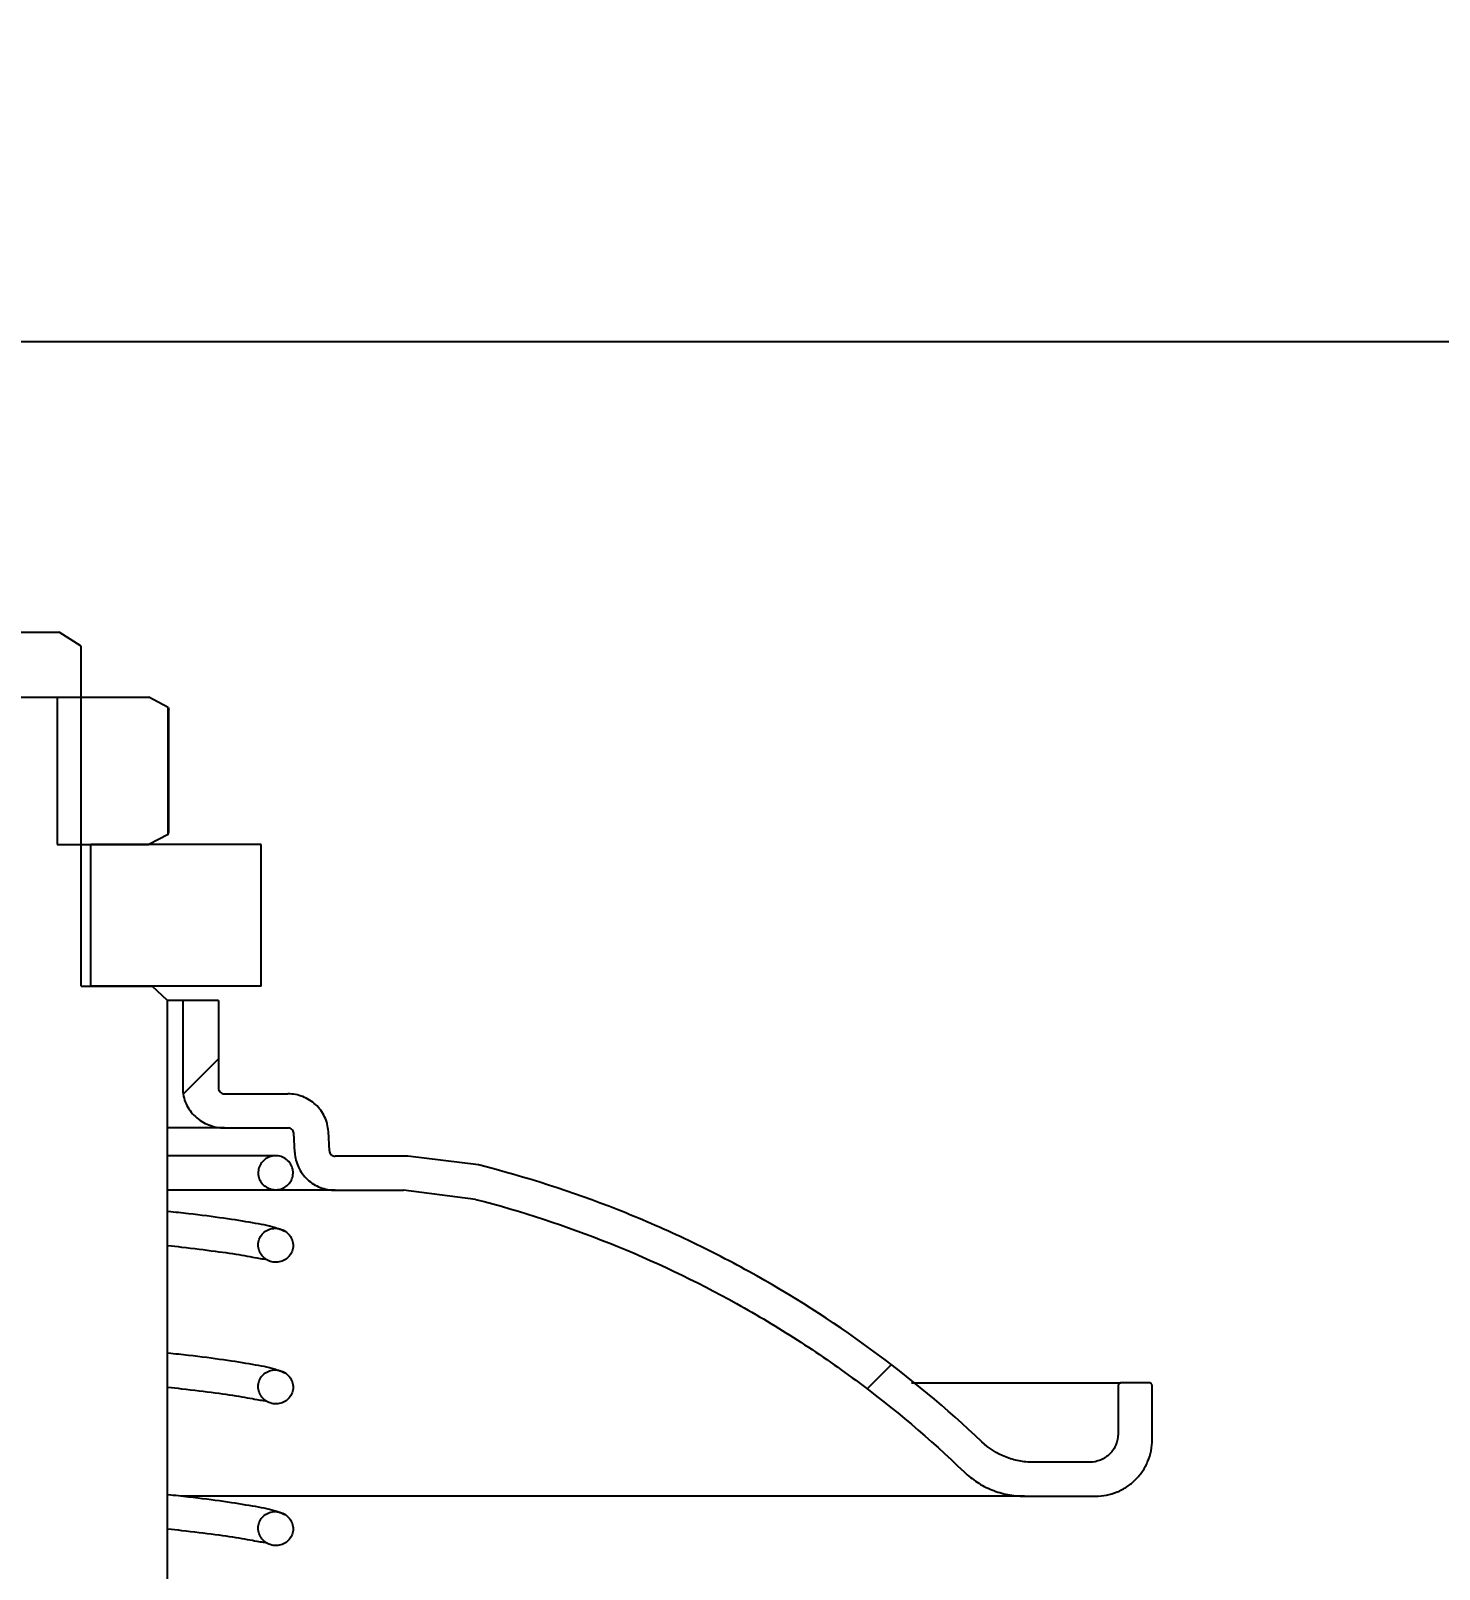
# Model space of a CAD drawing. Header units: millimetres. Extents: x 0 to 4637, y 0 to 3023.
# Drawn here: x 3327.28 to 3367.85, y 2725.96 to 2770.29 of the extents above; entities that cross this region are included whole.
import ezdxf
from ezdxf import colors
from ezdxf.entities.mleader import LeaderData, LeaderLine
from ezdxf.math import Vec2, Vec3

# ---------------------------------------------------------------- set-up
doc = ezdxf.new("R2010")
doc.units = ezdxf.units.MM
for name, color, linetype in [('ABV-OPV_BLAST_CU', 7, 'Continuous'), ('COMPRESSED_SPRIN', 7, 'Continuous'), ('Default', 7, 'Continuous'), ('M6_HEX_NUT', 7, 'Continuous'), ('STUD_FOR_ABVP_MA', 7, 'Continuous'), ('WALL', 7, 'Continuous'), ('WASHER_FOR_ABV-5', 7, 'Continuous')]:
    doc.layers.add(name, color=color, linetype=linetype)
doc.styles.get("Standard").update_dxf_attribs({"font": 'calibri.ttf'})

# ---------------------------------------------------------------- blocks, each defined once
blk = doc.blocks.new('SE11')
at = {"layer": 'ABV-OPV_BLAST_CU', "linetype": 'Continuous'}
h = blk.add_hatch(dxfattribs=at)
h.set_pattern_fill('ANSI32', angle=9e-06, style=0)
edge = h.paths.add_edge_path()
edge.add_spline(control_points=[(406.3716, 346.8527), (406.3501, 346.8527), (406.3288, 346.8547), (406.2864, 346.8628), (406.2655, 346.8689), (406.2058, 346.8927), (406.1686, 346.9163), (406.1372, 346.9462)], knot_values=[0, 0, 0, 0, 0.25, 0.25, 0.5, 0.5, 1, 1, 1, 1], degree=3, periodic=0)
edge.add_spline(control_points=[(406.1372, 346.9462), (405.9749, 347.1001), (405.8045, 347.2419), (405.4482, 347.5023), (405.2622, 347.6209), (404.9714, 347.7811), (404.8725, 347.8316), (404.6707, 347.9265), (404.5679, 347.9709), (404.2567, 348.0936), (404.0445, 348.1618), (403.8276, 348.2166)], knot_values=[0, 0, 0, 0, 0.25, 0.25, 0.5, 0.5, 0.625, 0.625, 0.75, 0.75, 1, 1, 1, 1], degree=3, periodic=0)
edge.add_spline(control_points=[(403.8276, 348.2166), (403.7209, 348.2435), (403.613, 348.2567), (403.504, 348.2567)], knot_values=[0, 0, 0, 0, 1, 1, 1, 1], degree=3, periodic=0)
edge.add_line((403.504, 348.2567), (403.1698, 348.2567))
edge.add_spline(control_points=[(403.1698, 348.2567), (403.1632, 348.2567), (403.1566, 348.2593), (403.1469, 348.2682), (403.1438, 348.2747), (403.1434, 348.2813)], knot_values=[0, 0, 0, 0, 0.5, 0.5, 1, 1, 1, 1], degree=3, periodic=0)
edge.add_line((403.1434, 348.2813), (403.1387, 348.3702))
edge.add_spline(control_points=[(403.1387, 348.3702), (403.1374, 348.3937), (403.1316, 348.4165), (403.1166, 348.4481), (403.1106, 348.458), (403.0968, 348.4767), (403.0889, 348.4856), (403.0633, 348.5091), (403.043, 348.5217), (402.9997, 348.5384), (402.9763, 348.5427), (402.9531, 348.5427)], knot_values=[0, 0, 0, 0, 0.25, 0.25, 0.375, 0.375, 0.5, 0.5, 0.75, 0.75, 1, 1, 1, 1], degree=3, periodic=0)
edge.add_line((402.9531, 348.5427), (402.6619, 348.5427))
edge.add_spline(control_points=[(402.6619, 348.5427), (402.6549, 348.5427), (402.648, 348.5454), (402.6379, 348.5548), (402.6348, 348.5617), (402.6348, 348.5687)], knot_values=[0, 0, 0, 0, 0.5, 0.5, 1, 1, 1, 1], degree=3, periodic=0)
edge.add_line((402.6348, 348.5687), (402.6348, 348.9717))
edge.add_line((402.6348, 348.9717), (402.4705, 348.9717))
edge.add_line((402.4705, 348.9717), (402.4705, 348.5687))
edge.add_spline(control_points=[(402.4705, 348.5687), (402.4705, 348.5564), (402.4718, 348.5442), (402.477, 348.5205), (402.4809, 348.5087), (402.4959, 348.4753), (402.5107, 348.4551), (402.5464, 348.422), (402.5676, 348.4089), (402.6017, 348.3957), (402.6136, 348.3923), (402.6376, 348.3878), (402.6497, 348.3867), (402.6619, 348.3867)], knot_values=[0, 0, 0, 0, 0.125, 0.125, 0.25, 0.25, 0.5, 0.5, 0.75, 0.75, 0.875, 0.875, 1, 1, 1, 1], degree=3, periodic=0)
edge.add_line((402.6619, 348.3867), (402.9531, 348.3867))
edge.add_spline(control_points=[(402.9531, 348.3867), (402.9597, 348.3867), (402.9664, 348.3841), (402.9762, 348.3752), (402.9793, 348.3687), (402.9797, 348.362)], knot_values=[0, 0, 0, 0, 0.5, 0.5, 1, 1, 1, 1], degree=3, periodic=0)
edge.add_line((402.9797, 348.362), (402.9844, 348.2732))
edge.add_spline(control_points=[(402.9844, 348.2732), (402.9857, 348.2497), (402.9915, 348.227), (403.0066, 348.1954), (403.0125, 348.1854), (403.0263, 348.1668), (403.0342, 348.158), (403.0599, 348.1344), (403.0801, 348.1218), (403.1233, 348.1051), (403.1467, 348.1007), (403.1698, 348.1007)], knot_values=[0, 0, 0, 0, 0.25, 0.25, 0.375, 0.375, 0.5, 0.5, 0.75, 0.75, 1, 1, 1, 1], degree=3, periodic=0)
edge.add_line((403.1698, 348.1007), (403.484, 348.1007))
edge.add_spline(control_points=[(403.484, 348.1007), (403.5953, 348.1007), (403.7055, 348.0869), (403.8143, 348.0589)], knot_values=[0, 0, 0, 0, 1, 1, 1, 1], degree=3, periodic=0)
edge.add_spline(control_points=[(403.8143, 348.0589), (404.0252, 348.0045), (404.2303, 347.9372), (404.6294, 347.7777), (404.8233, 347.6855), (405.1058, 347.5282), (405.1985, 347.4727), (405.3811, 347.3551), (405.4708, 347.2931), (405.7327, 347.0994), (405.8985, 346.9593), (406.0554, 346.8083)], knot_values=[0, 0, 0, 0, 0.25, 0.25, 0.5, 0.5, 0.625, 0.625, 0.75, 0.75, 1, 1, 1, 1], degree=3, periodic=0)
edge.add_spline(control_points=[(406.0554, 346.8083), (406.0739, 346.7905), (406.0939, 346.7747), (406.1365, 346.7471), (406.1595, 346.7352), (406.2069, 346.7161), (406.2312, 346.7089), (406.2813, 346.6992), (406.3071, 346.6967), (406.3325, 346.6967)], knot_values=[0, 0, 0, 0, 0.25, 0.25, 0.5, 0.5, 0.75, 0.75, 1, 1, 1, 1], degree=3, periodic=0)
edge.add_line((406.3325, 346.6967), (406.6581, 346.6967))
edge.add_spline(control_points=[(406.6581, 346.6967), (406.675, 346.6967), (406.6923, 346.6984), (406.7256, 346.705), (406.7418, 346.7099), (406.7733, 346.7229), (406.7885, 346.731), (406.8167, 346.7498), (406.8299, 346.7606), (406.8542, 346.7848), (406.865, 346.798), (406.8839, 346.8261), (406.892, 346.8413), (406.9051, 346.8728), (406.91, 346.889), (406.9167, 346.9223), (406.9184, 346.9395), (406.9184, 346.9567)], knot_values=[0, 0, 0, 0, 0.125, 0.125, 0.25, 0.25, 0.375, 0.375, 0.5, 0.5, 0.625, 0.625, 0.75, 0.75, 0.875, 0.875, 1, 1, 1, 1], degree=3, periodic=0)
edge.add_line((406.9184, 346.9567), (406.9184, 347.2037))
edge.add_spline(control_points=[(406.9184, 347.2037), (406.9184, 347.2049), (406.9183, 347.2062), (406.9179, 347.2073), (406.9175, 347.2087), (406.9169, 347.2101), (406.916, 347.2113), (406.9152, 347.2124), (406.9141, 347.2135), (406.9129, 347.2143), (406.9117, 347.2152), (406.9104, 347.2158), (406.909, 347.2162), (406.9078, 347.2165), (406.9066, 347.2167), (406.9054, 347.2167)], knot_values=[0.000005, 0.000005, 0.000005, 0.000005, 0.000034, 0.000034, 0.000034, 0.000067, 0.000067, 0.000067, 0.000101, 0.000101, 0.000101, 0.000134, 0.000134, 0.000134, 0.000162, 0.000162, 0.000162, 0.000162], degree=3, periodic=0)
edge.add_line((406.9054, 347.2167), (406.7752, 347.2167))
edge.add_spline(control_points=[(406.7752, 347.2167), (406.775, 347.2167), (406.7747, 347.2167), (406.7744, 347.2167), (406.773, 347.2166), (406.7715, 347.2162), (406.7702, 347.2157), (406.7688, 347.2151), (406.7676, 347.2143), (406.7665, 347.2133), (406.7654, 347.2123), (406.7645, 347.2111), (406.7638, 347.2099), (406.7631, 347.2086), (406.7626, 347.2072), (406.7624, 347.2057), (406.7623, 347.2051), (406.7622, 347.2044), (406.7622, 347.2037)], knot_values=[0.000162, 0.000162, 0.000162, 0.000162, 0.000168, 0.000168, 0.000168, 0.000202, 0.000202, 0.000202, 0.000235, 0.000235, 0.000235, 0.000269, 0.000269, 0.000269, 0.000302, 0.000302, 0.000302, 0.000318, 0.000318, 0.000318, 0.000318], degree=3, periodic=0)
edge.add_line((406.7622, 347.2037), (406.7622, 346.9827))
edge.add_spline(control_points=[(406.7622, 346.9827), (406.7622, 346.9656), (406.7588, 346.9486), (406.7458, 346.9172), (406.7361, 346.9027), (406.712, 346.8787), (406.6975, 346.8691), (406.6661, 346.8561), (406.6491, 346.8527), (406.632, 346.8527)], knot_values=[0, 0, 0, 0, 0.25, 0.25, 0.5, 0.5, 0.75, 0.75, 1, 1, 1, 1], degree=3, periodic=0)
edge.add_line((406.632, 346.8527), (406.3716, 346.8527))
at = {"layer": 'COMPRESSED_SPRIN', "linetype": 'Continuous'}
h = blk.add_hatch(dxfattribs=at)
h.set_pattern_fill('ANSI32', scale=2, angle=90, style=0)
edge = h.paths.add_edge_path()
edge.add_spline(control_points=[(402.8217, 348.1537), (402.8292, 348.1342), (402.8447, 348.1183), (402.8824, 348.1016), (402.9045, 348.1006), (402.9437, 348.1144), (402.9604, 348.1291), (402.9782, 348.1664), (402.9792, 348.1888), (402.9682, 348.2177), (402.9625, 348.2266), (402.9482, 348.2416), (402.9397, 348.2476), (402.9111, 348.2603), (402.8891, 348.2611), (402.8501, 348.2473), (402.8333, 348.2326), (402.8198, 348.2048), (402.8172, 348.1945), (402.8163, 348.1738), (402.818, 348.1635), (402.8217, 348.1537)], knot_values=[0, 0, 0, 0, 0.125, 0.125, 0.25, 0.25, 0.375, 0.375, 0.5, 0.5, 0.5625, 0.5625, 0.625, 0.625, 0.75, 0.75, 0.875, 0.875, 0.9375, 0.9375, 1, 1, 1, 1], degree=3, periodic=1)
h = blk.add_hatch(dxfattribs=at)
h.set_pattern_fill('ANSI32', scale=2, angle=90, style=0)
edge = h.paths.add_edge_path()
edge.add_spline(control_points=[(402.8167, 347.8497), (402.8167, 347.8288), (402.8256, 347.8084), (402.8549, 347.7794), (402.8754, 347.7707), (402.9166, 347.7695), (402.9375, 347.777), (402.9679, 347.8053), (402.9768, 347.8259), (402.9769, 347.8672), (402.9681, 347.8877), (402.9388, 347.9168), (402.9185, 347.9255), (402.8769, 347.9266), (402.8561, 347.9191), (402.8257, 347.8909), (402.8167, 347.8705), (402.8167, 347.8497)], knot_values=[0, 0, 0, 0, 0.125, 0.125, 0.25, 0.25, 0.375, 0.375, 0.5, 0.5, 0.625, 0.625, 0.75, 0.75, 0.875, 0.875, 1, 1, 1, 1], degree=3, periodic=1)
h = blk.add_hatch(dxfattribs=at)
h.set_pattern_fill('ANSI32', scale=2, angle=90, style=0)
edge = h.paths.add_edge_path()
edge.add_spline(control_points=[(402.8167, 347.1997), (402.8167, 347.1788), (402.8256, 347.1584), (402.8549, 347.1294), (402.8754, 347.1207), (402.9166, 347.1195), (402.9375, 347.127), (402.9679, 347.1553), (402.9768, 347.1759), (402.9769, 347.2172), (402.9681, 347.2377), (402.9388, 347.2668), (402.9185, 347.2755), (402.8769, 347.2766), (402.8561, 347.2691), (402.8257, 347.2409), (402.8167, 347.2205), (402.8167, 347.1997)], knot_values=[0, 0, 0, 0, 0.125, 0.125, 0.25, 0.25, 0.375, 0.375, 0.5, 0.5, 0.625, 0.625, 0.75, 0.75, 0.875, 0.875, 1, 1, 1, 1], degree=3, periodic=1)
h = blk.add_hatch(dxfattribs=at)
h.set_pattern_fill('ANSI32', scale=2, angle=90, style=0)
edge = h.paths.add_edge_path()
edge.add_spline(control_points=[(402.8167, 346.5497), (402.8167, 346.5288), (402.8256, 346.5084), (402.8549, 346.4794), (402.8754, 346.4707), (402.9166, 346.4695), (402.9375, 346.477), (402.9679, 346.5053), (402.9768, 346.5259), (402.9769, 346.5672), (402.9681, 346.5877), (402.9388, 346.6168), (402.9185, 346.6255), (402.8769, 346.6266), (402.8561, 346.6191), (402.8257, 346.5909), (402.8167, 346.5705), (402.8167, 346.5497)], knot_values=[0, 0, 0, 0, 0.125, 0.125, 0.25, 0.25, 0.375, 0.375, 0.5, 0.5, 0.625, 0.625, 0.75, 0.75, 0.875, 0.875, 1, 1, 1, 1], degree=3, periodic=1)
at = {"layer": 'M6_HEX_NUT', "linetype": 'Continuous'}
h = blk.add_hatch(dxfattribs=at)
h.set_pattern_fill('ANSI32', scale=2, angle=9e-06, style=0)
edge = h.paths.add_edge_path()
edge.add_spline(control_points=[(402.4035, 350.3161), (402.3742, 350.3317), (402.345, 350.3473), (402.3156, 350.3627)], knot_values=[0, 0, 0, 0, 1, 1, 1, 1], degree=3, periodic=0)
edge.add_line((402.3156, 350.3627), (401.8937, 350.3627))
edge.add_line((401.8937, 350.3627), (401.8937, 349.6867))
edge.add_line((401.8937, 349.6867), (402.3156, 349.6867))
edge.add_spline(control_points=[(402.3156, 349.6867), (402.345, 349.7021), (402.3742, 349.7176), (402.4035, 349.7333)], knot_values=[0, 0, 0, 0, 1, 1, 1, 1], degree=3, periodic=0)
edge.add_line((402.4035, 349.7333), (402.4035, 350.3161))
at = {"layer": 'STUD_FOR_ABVP_MA', "linetype": 'Continuous'}
h = blk.add_hatch(dxfattribs=at)
h.set_pattern_fill('ANSI32', scale=2, angle=90, style=0)
edge = h.paths.add_edge_path()
edge.add_spline(control_points=[(401.5475, 350.6617), (401.512, 350.6423), (401.4786, 350.6201), (401.446, 350.5967)], knot_values=[0, 0, 0, 0, 1, 1, 1, 1], degree=3, periodic=0)
edge.add_line((401.446, 350.5967), (401.446, 349.0367))
edge.add_line((401.446, 349.0367), (401.1209, 349.0367))
edge.add_spline(control_points=[(401.1209, 349.0367), (401.0972, 349.0151), (401.0737, 348.9935), (401.0502, 348.9717)], knot_values=[0, 0, 0, 0, 1, 1, 1, 1], degree=3, periodic=0)
edge.add_line((401.0502, 348.9717), (401.0502, 346.1767))
edge.add_spline(control_points=[(401.0502, 346.1767), (401.0737, 346.1549), (401.0972, 346.1333), (401.1209, 346.1117)], knot_values=[0, 0, 0, 0, 1, 1, 1, 1], degree=3, periodic=0)
edge.add_line((401.1209, 346.1117), (401.446, 346.1117))
edge.add_line((401.446, 346.1117), (401.446, 340.4567))
edge.add_spline(control_points=[(401.446, 340.4567), (401.4788, 340.4331), (401.5124, 340.4109), (401.5475, 340.3917)], knot_values=[0, 0, 0, 0, 1, 1, 1, 1], degree=3, periodic=0)
edge.add_line((401.5475, 340.3917), (401.9036, 340.3917))
edge.add_spline(control_points=[(401.9036, 340.3917), (401.9391, 340.4111), (401.9725, 340.4333), (402.0051, 340.4567)], knot_values=[0, 0, 0, 0, 1, 1, 1, 1], degree=3, periodic=0)
edge.add_line((402.0051, 340.4567), (402.0051, 346.1117))
edge.add_line((402.0051, 346.1117), (402.3302, 346.1117))
edge.add_spline(control_points=[(402.3302, 346.1117), (402.3539, 346.1332), (402.3774, 346.1549), (402.4009, 346.1767)], knot_values=[0, 0, 0, 0, 1, 1, 1, 1], degree=3, periodic=0)
edge.add_line((402.4009, 346.1767), (402.4009, 348.9717))
edge.add_spline(control_points=[(402.4009, 348.9717), (402.3774, 348.9934), (402.3539, 349.0151), (402.3302, 349.0367)], knot_values=[0, 0, 0, 0, 1, 1, 1, 1], degree=3, periodic=0)
edge.add_line((402.3302, 349.0367), (402.0051, 349.0367))
edge.add_line((402.0051, 349.0367), (402.0051, 350.5967))
edge.add_spline(control_points=[(402.0051, 350.5967), (401.9723, 350.6202), (401.9387, 350.6424), (401.9036, 350.6617)], knot_values=[0, 0, 0, 0, 1, 1, 1, 1], degree=3, periodic=0)
edge.add_line((401.9036, 350.6617), (401.5475, 350.6617))
at = {"layer": 'WASHER_FOR_ABV-5', "linetype": 'Continuous'}
h = blk.add_hatch(dxfattribs=at)
h.set_pattern_fill('LINE', angle=45, style=0)
h.paths.add_polyline_path([(402.8301, 349.6867), (402.0489, 349.6867), (402.0489, 349.0367), (402.8301, 349.0367)])
at = {"layer": 'ABV-OPV_BLAST_CU', "color": 7, "linetype": 'Continuous'}
for p, q in [((402.4705, 348.9717), (402.4009, 348.9717)), ((402.6348, 348.9717), (402.4705, 348.9717)), ((402.4705, 348.9717), (402.4705, 348.5687)), ((402.6348, 348.9717), (402.6348, 348.5687)), ((402.6619, 348.5427), (402.9531, 348.5427)), ((402.6619, 348.3867), (402.4009, 348.3867)), ((402.6619, 348.3867), (402.9531, 348.3867)), ((402.9844, 348.2732), (402.9797, 348.362)), ((403.1434, 348.2813), (403.1387, 348.3702)), ((403.504, 348.2567), (403.1698, 348.2567)), ((403.8276, 348.2166), (403.504, 348.2567)), ((403.1698, 348.1007), (402.4009, 348.1007)), ((403.1698, 348.1007), (403.484, 348.1007)), ((403.8143, 348.0589), (403.484, 348.1007)), ((405.8135, 347.2167), (406.7752, 347.2167)), ((406.7622, 347.2037), (406.7622, 346.9827)), ((406.9054, 347.2167), (406.7752, 347.2167)), ((406.9184, 346.9567), (406.9184, 347.2037)), ((406.632, 346.8527), (406.3716, 346.8527)), ((406.3325, 346.6967), (402.463, 346.6967)), ((406.3325, 346.6967), (406.6581, 346.6967))]:
    blk.add_line(p, q, dxfattribs=at)
for points, knots in [([(402.4705, 348.5687), (402.4705, 348.5564), (402.4718, 348.5442), (402.477, 348.5205), (402.4809, 348.5087), (402.4959, 348.4753), (402.5107, 348.4551), (402.5464, 348.422), (402.5676, 348.4089), (402.6017, 348.3957), (402.6136, 348.3923), (402.6376, 348.3878), (402.6497, 348.3867), (402.6619, 348.3867)], [0, 0, 0, 0, 0.125, 0.125, 0.25, 0.25, 0.5, 0.5, 0.75, 0.75, 0.875, 0.875, 1, 1, 1, 1]), ([(402.6348, 348.5687), (402.6348, 348.5617), (402.6379, 348.5548), (402.648, 348.5454), (402.6549, 348.5427), (402.6619, 348.5427)], [0, 0, 0, 0, 0.5, 0.5, 1, 1, 1, 1]), ([(403.1387, 348.3702), (403.1374, 348.3937), (403.1316, 348.4165), (403.1166, 348.4481), (403.1106, 348.458), (403.0968, 348.4767), (403.0889, 348.4856), (403.0633, 348.5091), (403.043, 348.5217), (402.9997, 348.5384), (402.9763, 348.5427), (402.9531, 348.5427)], [0, 0, 0, 0, 0.25, 0.25, 0.375, 0.375, 0.5, 0.5, 0.75, 0.75, 1, 1, 1, 1]), ([(402.9797, 348.362), (402.9793, 348.3687), (402.9762, 348.3752), (402.9664, 348.3841), (402.9597, 348.3867), (402.9531, 348.3867)], [0, 0, 0, 0, 0.5, 0.5, 1, 1, 1, 1]), ([(402.9844, 348.2732), (402.9857, 348.2497), (402.9915, 348.227), (403.0066, 348.1954), (403.0125, 348.1854), (403.0263, 348.1668), (403.0342, 348.158), (403.0599, 348.1344), (403.0801, 348.1218), (403.1233, 348.1051), (403.1467, 348.1007), (403.1698, 348.1007)], [0, 0, 0, 0, 0.25, 0.25, 0.375, 0.375, 0.5, 0.5, 0.75, 0.75, 1, 1, 1, 1]), ([(403.1434, 348.2813), (403.1438, 348.2747), (403.1469, 348.2682), (403.1566, 348.2593), (403.1632, 348.2567), (403.1698, 348.2567)], [0, 0, 0, 0, 0.5, 0.5, 1, 1, 1, 1]), ([(406.1372, 346.9462), (405.9749, 347.1001), (405.8045, 347.2419), (405.4482, 347.5023), (405.2622, 347.6209), (404.9714, 347.7811), (404.8725, 347.8316), (404.6707, 347.9265), (404.5679, 347.9709), (404.2567, 348.0936), (404.0445, 348.1618), (403.8276, 348.2166)], [0, 0, 0, 0, 0.25, 0.25, 0.5, 0.5, 0.625, 0.625, 0.75, 0.75, 1, 1, 1, 1]), ([(403.8143, 348.0589), (404.0252, 348.0045), (404.2303, 347.9372), (404.6294, 347.7777), (404.8233, 347.6855), (405.1058, 347.5282), (405.1985, 347.4727), (405.3811, 347.3551), (405.4708, 347.2931), (405.7327, 347.0994), (405.8985, 346.9593), (406.0554, 346.8083)], [0, 0, 0, 0, 0.25, 0.25, 0.5, 0.5, 0.625, 0.625, 0.75, 0.75, 1, 1, 1, 1]), ([(406.7752, 347.2167), (406.775, 347.2167), (406.7747, 347.2167), (406.7744, 347.2167), (406.773, 347.2166), (406.7715, 347.2162), (406.7702, 347.2157), (406.7688, 347.2151), (406.7676, 347.2143), (406.7665, 347.2133), (406.7654, 347.2123), (406.7645, 347.2111), (406.7638, 347.2099), (406.7631, 347.2086), (406.7626, 347.2072), (406.7624, 347.2057), (406.7623, 347.2051), (406.7622, 347.2044), (406.7622, 347.2037)], [0, 0, 0, 0, 0.039783, 0.039783, 0.039783, 0.255166, 0.255166, 0.255166, 0.470521, 0.470521, 0.470521, 0.685661, 0.685661, 0.685661, 0.900494, 0.900494, 0.900494, 1, 1, 1, 1]), ([(406.9184, 347.2037), (406.9184, 347.2049), (406.9183, 347.2062), (406.9179, 347.2073), (406.9175, 347.2087), (406.9169, 347.2101), (406.916, 347.2113), (406.9152, 347.2124), (406.9141, 347.2135), (406.9129, 347.2143), (406.9117, 347.2152), (406.9104, 347.2158), (406.909, 347.2162), (406.9078, 347.2165), (406.9066, 347.2167), (406.9054, 347.2167)], [0, 0, 0, 0, 0.181409, 0.181409, 0.181409, 0.395712, 0.395712, 0.395712, 0.610127, 0.610127, 0.610127, 0.824814, 0.824814, 0.824814, 1, 1, 1, 1]), ([(406.7622, 346.9827), (406.7622, 346.9656), (406.7588, 346.9486), (406.7458, 346.9172), (406.7361, 346.9027), (406.712, 346.8787), (406.6975, 346.8691), (406.6661, 346.8561), (406.6491, 346.8527), (406.632, 346.8527)], [0, 0, 0, 0, 0.25, 0.25, 0.5, 0.5, 0.75, 0.75, 1, 1, 1, 1]), ([(406.3716, 346.8527), (406.3501, 346.8527), (406.3288, 346.8547), (406.2864, 346.8628), (406.2655, 346.8689), (406.2058, 346.8927), (406.1686, 346.9163), (406.1372, 346.9462)], [0, 0, 0, 0, 0.25, 0.25, 0.5, 0.5, 1, 1, 1, 1]), ([(406.6581, 346.6967), (406.675, 346.6967), (406.6923, 346.6984), (406.7256, 346.705), (406.7418, 346.7099), (406.7733, 346.7229), (406.7885, 346.731), (406.8167, 346.7498), (406.8299, 346.7606), (406.8542, 346.7848), (406.865, 346.798), (406.8839, 346.8261), (406.892, 346.8413), (406.9051, 346.8728), (406.91, 346.889), (406.9167, 346.9223), (406.9184, 346.9395), (406.9184, 346.9567)], [0, 0, 0, 0, 0.125, 0.125, 0.25, 0.25, 0.375, 0.375, 0.5, 0.5, 0.625, 0.625, 0.75, 0.75, 0.875, 0.875, 1, 1, 1, 1]), ([(406.0554, 346.8083), (406.0739, 346.7905), (406.0939, 346.7747), (406.1365, 346.7471), (406.1595, 346.7352), (406.2069, 346.7161), (406.2312, 346.7089), (406.2813, 346.6992), (406.3071, 346.6967), (406.3325, 346.6967)], [0, 0, 0, 0, 0.25, 0.25, 0.5, 0.5, 0.75, 0.75, 1, 1, 1, 1])]:
    blk.add_open_spline(points, degree=3, knots=knots, dxfattribs=at)
at = {"layer": 'COMPRESSED_SPRIN', "color": 7, "linetype": 'Continuous'}
for p, q in [((402.8962, 348.2589), (402.4009, 348.2589)), ((402.4009, 348.1029), (402.8963, 348.1029))]:
    blk.add_line(p, q, dxfattribs=at)
for points, knots in [([(402.8217, 348.1537), (402.8187, 348.1617), (402.817, 348.1702), (402.8167, 348.1787), (402.8165, 348.1872), (402.8177, 348.1959), (402.8203, 348.204), (402.8229, 348.212), (402.8269, 348.2198), (402.832, 348.2266), (402.8371, 348.2335), (402.8435, 348.2397), (402.8506, 348.2446), (402.8579, 348.2496), (402.8662, 348.2534), (402.8747, 348.2558), (402.8835, 348.2583), (402.8928, 348.2593), (402.9019, 348.2587), (402.911, 348.2582), (402.9203, 348.256), (402.9287, 348.2524), (402.9371, 348.2489), (402.9451, 348.2438), (402.9518, 348.2376), (402.9584, 348.2315), (402.964, 348.2242), (402.9682, 348.2163), (402.9722, 348.2085), (402.9749, 348.1999), (402.9761, 348.1913), (402.9773, 348.1827), (402.977, 348.1739), (402.9753, 348.1655), (402.9736, 348.1571), (402.9704, 348.149), (402.966, 348.1416), (402.9616, 348.1342), (402.9559, 348.1275), (402.9493, 348.122), (402.9426, 348.1163), (402.9349, 348.1117), (402.9267, 348.1085), (402.9184, 348.1052), (402.9094, 348.1033), (402.9004, 348.1029), (402.8913, 348.1026), (402.8819, 348.1037), (402.8732, 348.1064), (402.8644, 348.109), (402.8559, 348.1132), (402.8485, 348.1187), (402.8412, 348.1241), (402.8347, 348.1308), (402.8296, 348.1384), (402.8264, 348.1432), (402.8238, 348.1483), (402.8217, 348.1537)], [0, 0, 0, 0, 0.051563, 0.051563, 0.051563, 0.103135, 0.103135, 0.103135, 0.15464, 0.15464, 0.15464, 0.207016, 0.207016, 0.207016, 0.260849, 0.260849, 0.260849, 0.316048, 0.316048, 0.316048, 0.371904, 0.371904, 0.371904, 0.42744, 0.42744, 0.42744, 0.481888, 0.481888, 0.481888, 0.535016, 0.535016, 0.535016, 0.587143, 0.587143, 0.587143, 0.63893, 0.63893, 0.63893, 0.691119, 0.691119, 0.691119, 0.744308, 0.744308, 0.744308, 0.798762, 0.798762, 0.798762, 0.854274, 0.854274, 0.854274, 0.910135, 0.910135, 0.910135, 0.965349, 0.965349, 0.965349, 1, 1, 1, 1]), ([(402.9415, 347.9098), (402.9234, 347.9178), (402.8837, 347.935), (402.7955, 347.9507), (402.6632, 347.9723), (402.5267, 347.9895), (402.4354, 347.9997), (402.4034, 348.0031)], [0, 0, 0, 0, 0.044753, 0.1127782, 0.1822883, 0.2511625, 0.2867284, 0.2867284, 0.2867284, 0.2867284]), ([(402.8167, 347.8497), (402.8167, 347.841), (402.8182, 347.8322), (402.8211, 347.824), (402.824, 347.8159), (402.8283, 347.8081), (402.8337, 347.8013), (402.8392, 347.7943), (402.846, 347.7882), (402.8534, 347.7834), (402.8611, 347.7784), (402.8697, 347.7747), (402.8786, 347.7725), (402.8876, 347.7702), (402.8972, 347.7695), (402.9064, 347.7705), (402.9156, 347.7714), (402.9247, 347.7739), (402.9331, 347.7778), (402.9412, 347.7817), (402.9487, 347.7871), (402.955, 347.7935), (402.9611, 347.7997), (402.9662, 347.807), (402.9699, 347.8149), (402.9735, 347.8227), (402.9757, 347.8311), (402.9765, 347.8396), (402.9773, 347.848), (402.9767, 347.8567), (402.9747, 347.8649), (402.9726, 347.8732), (402.9691, 347.8813), (402.9645, 347.8885), (402.9598, 347.8959), (402.9538, 347.9026), (402.9469, 347.9081), (402.9399, 347.9137), (402.9318, 347.9182), (402.9233, 347.9212), (402.9146, 347.9243), (402.9053, 347.926), (402.8961, 347.9261), (402.8868, 347.9262), (402.8774, 347.9246), (402.8687, 347.9216), (402.86, 347.9186), (402.8518, 347.914), (402.8447, 347.9083), (402.8379, 347.9027), (402.8319, 347.8958), (402.8273, 347.8882), (402.8229, 347.8809), (402.8198, 347.8727), (402.8181, 347.8643), (402.8172, 347.8595), (402.8167, 347.8545), (402.8167, 347.8497)], [0, 0, 0, 0, 0.052607, 0.052607, 0.052607, 0.105126, 0.105126, 0.105126, 0.158984, 0.158984, 0.158984, 0.214574, 0.214574, 0.214574, 0.271001, 0.271001, 0.271001, 0.326984, 0.326984, 0.326984, 0.381529, 0.381529, 0.381529, 0.434395, 0.434395, 0.434395, 0.486069, 0.486069, 0.486069, 0.537423, 0.537423, 0.537423, 0.58936, 0.58936, 0.58936, 0.642553, 0.642553, 0.642553, 0.697255, 0.697255, 0.697255, 0.753169, 0.753169, 0.753169, 0.809439, 0.809439, 0.809439, 0.864902, 0.864902, 0.864902, 0.918649, 0.918649, 0.918649, 0.970598, 0.970598, 0.970598, 1, 1, 1, 1]), ([(402.4035, 347.8469), (402.4244, 347.8447), (402.5024, 347.836), (402.6246, 347.8207), (402.7447, 347.8036), (402.8282, 347.7866), (402.8432, 347.7855), (402.8496, 347.785)], [0.7321305, 0.7321305, 0.7321305, 0.7321305, 0.7559653, 0.8232342, 0.8907187, 0.9567355, 1, 1, 1, 1]), ([(402.9415, 347.2598), (402.9234, 347.2678), (402.8837, 347.285), (402.7955, 347.3007), (402.6632, 347.3223), (402.5267, 347.3395), (402.4354, 347.3497), (402.4034, 347.3531)], [0, 0, 0, 0, 0.044753, 0.1127782, 0.1822883, 0.2511625, 0.2867284, 0.2867284, 0.2867284, 0.2867284]), ([(402.8167, 347.1997), (402.8167, 347.191), (402.8182, 347.1822), (402.8211, 347.174), (402.824, 347.1659), (402.8283, 347.1581), (402.8337, 347.1513), (402.8392, 347.1443), (402.846, 347.1382), (402.8534, 347.1334), (402.8611, 347.1284), (402.8697, 347.1247), (402.8786, 347.1225), (402.8876, 347.1202), (402.8972, 347.1195), (402.9064, 347.1205), (402.9156, 347.1214), (402.9247, 347.1239), (402.9331, 347.1278), (402.9412, 347.1317), (402.9487, 347.1371), (402.955, 347.1435), (402.9611, 347.1497), (402.9662, 347.157), (402.9699, 347.1649), (402.9735, 347.1727), (402.9757, 347.1811), (402.9765, 347.1896), (402.9773, 347.198), (402.9767, 347.2067), (402.9747, 347.2149), (402.9726, 347.2232), (402.9691, 347.2313), (402.9645, 347.2385), (402.9598, 347.2459), (402.9538, 347.2526), (402.9469, 347.2581), (402.9399, 347.2637), (402.9318, 347.2682), (402.9233, 347.2712), (402.9146, 347.2743), (402.9053, 347.276), (402.8961, 347.2761), (402.8868, 347.2762), (402.8774, 347.2746), (402.8687, 347.2716), (402.86, 347.2686), (402.8518, 347.264), (402.8447, 347.2583), (402.8379, 347.2527), (402.8319, 347.2458), (402.8273, 347.2382), (402.8229, 347.2309), (402.8198, 347.2227), (402.8181, 347.2143), (402.8172, 347.2095), (402.8167, 347.2045), (402.8167, 347.1997)], [0, 0, 0, 0, 0.052607, 0.052607, 0.052607, 0.105126, 0.105126, 0.105126, 0.158984, 0.158984, 0.158984, 0.214574, 0.214574, 0.214574, 0.271001, 0.271001, 0.271001, 0.326984, 0.326984, 0.326984, 0.381529, 0.381529, 0.381529, 0.434395, 0.434395, 0.434395, 0.486069, 0.486069, 0.486069, 0.537423, 0.537423, 0.537423, 0.58936, 0.58936, 0.58936, 0.642553, 0.642553, 0.642553, 0.697255, 0.697255, 0.697255, 0.753169, 0.753169, 0.753169, 0.809439, 0.809439, 0.809439, 0.864902, 0.864902, 0.864902, 0.918649, 0.918649, 0.918649, 0.970598, 0.970598, 0.970598, 1, 1, 1, 1]), ([(402.4035, 347.1969), (402.4244, 347.1947), (402.5024, 347.186), (402.6246, 347.1707), (402.7447, 347.1536), (402.8282, 347.1366), (402.8432, 347.1355), (402.8496, 347.135)], [0.7321305, 0.7321305, 0.7321305, 0.7321305, 0.7559653, 0.8232342, 0.8907187, 0.9567355, 1, 1, 1, 1]), ([(402.9415, 346.6098), (402.9234, 346.6178), (402.8837, 346.635), (402.7955, 346.6507), (402.6632, 346.6723), (402.5267, 346.6895), (402.4354, 346.6997), (402.4034, 346.7031)], [0, 0, 0, 0, 0.044753, 0.1127782, 0.1822883, 0.2511625, 0.2867284, 0.2867284, 0.2867284, 0.2867284]), ([(402.8167, 346.5497), (402.8167, 346.541), (402.8182, 346.5322), (402.8211, 346.524), (402.824, 346.5159), (402.8283, 346.5081), (402.8337, 346.5013), (402.8392, 346.4943), (402.846, 346.4882), (402.8534, 346.4834), (402.8611, 346.4784), (402.8697, 346.4747), (402.8786, 346.4725), (402.8876, 346.4702), (402.8972, 346.4695), (402.9064, 346.4705), (402.9156, 346.4714), (402.9247, 346.4739), (402.9331, 346.4778), (402.9412, 346.4817), (402.9487, 346.4871), (402.955, 346.4935), (402.9611, 346.4997), (402.9662, 346.507), (402.9699, 346.5149), (402.9735, 346.5227), (402.9757, 346.5311), (402.9765, 346.5396), (402.9773, 346.548), (402.9767, 346.5567), (402.9747, 346.5649), (402.9726, 346.5732), (402.9691, 346.5813), (402.9645, 346.5885), (402.9598, 346.5959), (402.9538, 346.6026), (402.9469, 346.6081), (402.9399, 346.6137), (402.9318, 346.6182), (402.9233, 346.6212), (402.9146, 346.6243), (402.9053, 346.626), (402.8961, 346.6261), (402.8868, 346.6262), (402.8774, 346.6246), (402.8687, 346.6216), (402.86, 346.6186), (402.8518, 346.614), (402.8447, 346.6083), (402.8379, 346.6027), (402.8319, 346.5958), (402.8273, 346.5882), (402.8229, 346.5809), (402.8198, 346.5727), (402.8181, 346.5643), (402.8172, 346.5595), (402.8167, 346.5545), (402.8167, 346.5497)], [0, 0, 0, 0, 0.052607, 0.052607, 0.052607, 0.105126, 0.105126, 0.105126, 0.158984, 0.158984, 0.158984, 0.214574, 0.214574, 0.214574, 0.271001, 0.271001, 0.271001, 0.326984, 0.326984, 0.326984, 0.381529, 0.381529, 0.381529, 0.434395, 0.434395, 0.434395, 0.486069, 0.486069, 0.486069, 0.537423, 0.537423, 0.537423, 0.58936, 0.58936, 0.58936, 0.642553, 0.642553, 0.642553, 0.697255, 0.697255, 0.697255, 0.753169, 0.753169, 0.753169, 0.809439, 0.809439, 0.809439, 0.864902, 0.864902, 0.864902, 0.918649, 0.918649, 0.918649, 0.970598, 0.970598, 0.970598, 1, 1, 1, 1]), ([(402.4035, 346.5469), (402.4244, 346.5447), (402.5024, 346.536), (402.6246, 346.5207), (402.7447, 346.5036), (402.8282, 346.4866), (402.8432, 346.4855), (402.8496, 346.485)], [0.7321305, 0.7321305, 0.7321305, 0.7321305, 0.7559653, 0.8232342, 0.8907187, 0.9567355, 1, 1, 1, 1])]:
    blk.add_open_spline(points, degree=3, knots=knots, dxfattribs=at)
at = {"layer": 'M6_HEX_NUT', "color": 7, "linetype": 'Continuous'}
for p, q in [((401.5574, 350.3627), (401.8937, 350.3627)), ((401.8937, 350.3627), (402.3156, 350.3627)), ((401.8937, 350.3627), (401.8937, 349.6867)), ((402.4035, 350.3161), (402.3156, 350.3627)), ((402.4035, 350.3161), (402.4074, 350.3044)), ((402.4035, 349.7333), (402.4035, 350.3161)), ((402.4074, 349.7449), (402.4074, 350.3044)), ((402.4035, 349.7333), (402.3156, 349.6867)), ((402.4035, 349.7333), (402.4074, 349.7449)), ((401.8937, 349.6867), (402.3156, 349.6867))]:
    blk.add_line(p, q, dxfattribs=at)
at = {"layer": 'STUD_FOR_ABVP_MA', "color": 7, "linetype": 'Continuous'}
for p, q in [((401.5475, 350.6617), (401.9036, 350.6617)), ((402.0051, 350.5967), (401.9036, 350.6617)), ((402.0051, 349.0367), (402.0051, 350.5967)), ((402.0051, 349.0367), (402.3302, 349.0367)), ((402.4009, 348.9717), (402.3302, 349.0367)), ((402.4009, 346.1767), (402.4009, 348.9717))]:
    blk.add_line(p, q, dxfattribs=at)
at = {"layer": 'WALL', "color": 7, "linetype": 'Continuous'}
blk.add_line((408.5451, 351.9942), (394.906, 351.9942), dxfattribs=at)
at = {"layer": 'WASHER_FOR_ABV-5', "color": 7, "linetype": 'Continuous'}
for p, q in [((402.8301, 349.6867), (402.0489, 349.6867)), ((402.0489, 349.0367), (402.0489, 349.6867)), ((402.8301, 349.0367), (402.8301, 349.6867)), ((402.8301, 349.0367), (402.0489, 349.0367))]:
    blk.add_line(p, q, dxfattribs=at)

msp = doc.modelspace()

# ---------------------------------------------------------------- block references
at = {"layer": 'Default', "xscale": 6.278552465, "yscale": 6.278552465, "zscale": 6.278552465}
msp.add_blockref('SE11', (804.7265, 551.3132), dxfattribs=at)

# ---------------------------------------------------------------- leaders
at = {"layer": 'Default', "color": 7, "linetype": 'Continuous'}
ml = msp.add_multileader_mtext('Standard', dxfattribs=at)
ml.set_content('{\\pxsm0.9;\\fSolid Edge ANSI|b0||i0||c0|p34;\\W1.;ANTIBLAST VALVE\\P(MOUNTED ON 4" FLANGE)\\P}', color=256)
ml.set_leader_properties()
ml.build(insert=Vec2(0, 0))
ml.multileader.update_dxf_attribs({"dogleg_length": 52.3848, "arrow_head_size": 27.9082})
ctx = ml.context
ctx.base_point, ctx.char_height, ctx.arrow_head_size, ctx.landing_gap_size, ctx.plane_origin, ctx.plane_x_axis = Vec3(3358.7101, 2875.106), 27.908166, 27.9082, 9.7679, Vec3(804.7265, 551.3132), Vec3(0.1592724, 0)
notes = []
notes.append((ctx, [(0, (1, 1, 0), (3306.3252, 2875.106), (1, 0), 52.3848, [(0, [(3269.2706, 2720.3125)], 0, [])])]))
ctx.mtext.insert = Vec3(3368.4779, 2889.179)
for ctx, leaders in notes:
    for number, flags, end, landing, length, lines in leaders:
        leader = LeaderData()
        leader.index, (leader.has_last_leader_line, leader.has_dogleg_vector, leader.attachment_direction) = number, flags
        leader.last_leader_point, leader.dogleg_vector, leader.dogleg_length = Vec3(end), Vec3(landing), length
        for number, points, colour, breaks in lines:
            line = LeaderLine()
            line.index, line.vertices, line.color, line.breaks = number, Vec3.list(points), colors.encode_raw_color(colour), breaks
            leader.lines.append(line)
        ctx.leaders.append(leader)

doc.saveas('drawing.dxf')
